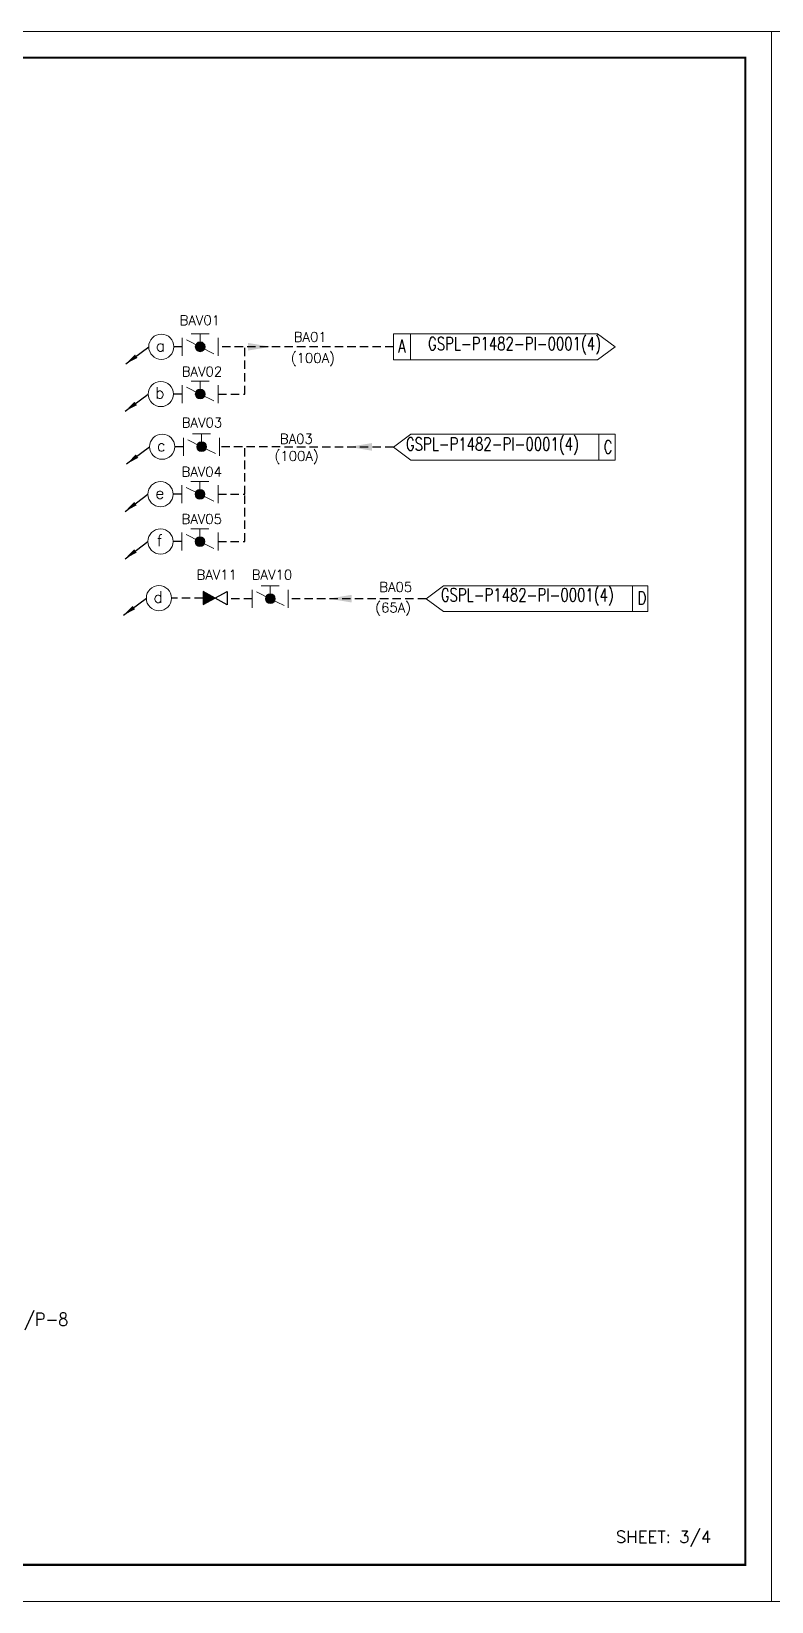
# Model space of a CAD drawing. Header units: millimetres. Extents: x 1638 to 3309, y -435 to 1865.
# Drawn here: x 2751.9 to 2891.9, y -434.9 to -137.9 of the extents above; entities that cross this region are included whole.
import ezdxf

# ---------------------------------------------------------------- set-up
doc = ezdxf.new("R2010")
doc.units = ezdxf.units.MM
doc.linetypes.add('DASHEDX2', pattern=[1.5, 1, -0.5])
doc.linetypes.add('HIDDEN', pattern=[9.525, 6.35, -3.175])
for name, color, linetype, lineweight in [('ballast', 1, 'HIDDEN', 25), ('NEW MODIF. TEXT', 1, 'Continuous', 13), ('Piping-Primary System', 8, 'Continuous', 15), ('R.B', 6, 'Continuous', 0), ('Template', 7, 'Continuous', 0), ('VALVES', 7, 'Continuous', 15)]:
    doc.layers.add(name, color=color, linetype=linetype, lineweight=lineweight)
doc.layers.add('Ballst existing', color=1, linetype='DASHEDX2')
doc.layers.add('TEXT', color=4, linetype='Continuous')
doc.styles.add('ROMANS', font='ROMANS.SHX')
doc.styles.add('SEDS_Romans', font='romans.shx')
doc.dimstyles.new('S1', dxfattribs={"dimtxt": 2, "dimasz": 2, "dimexe": 0.6, "dimexo": 0.7, "dimgap": 0.5, "dimtad": 1, "dimdec": 0, "dimtxsty": 'ROMANS', "dimcen": 0, "dimclrd": 1, "dimclre": 1, "dimclrt": 1, "dimadec": 0, "dimazin": 0, "dimtfac": 1, "dimtdec": 0, "dimtmove": 0, "dimatfit": 3, "dimfxl": 1, "dimlwd": -1, "dimlwe": -1, "dimarcsym": 1})

# ---------------------------------------------------------------- blocks, each defined once
blk = doc.blocks.new('Arrow ex')
at = {"layer": 'Ballst existing'}
blk.add_solid([(0, -0.59), (-3.53, 0), (0, 0.59)], dxfattribs=at)
blk.add_solid([(0, -0.59), (-3.53, 0), (0, 0.59)], dxfattribs=at)
blk = doc.blocks.new('BUT_VLV')
h = blk.add_hatch(color=1)
h.paths.add_polyline_path([(5038.49, -990.7, 0.116434), (5038.23, -989.63), (5036.09, -990.7), (5033.95, -991.77, 0.791418)])
h.paths.add_polyline_path([(5036.09, -990.7), (5038.23, -989.63, 0.284079), (5036.09, -988.3)])
h.paths.add_polyline_path([(5036.09, -988.3, 0.414214), (5033.7, -990.7, 0.116434), (5033.95, -991.77), (5036.09, -990.7)])
at = {"color": 1}
blk.add_circle((5036.09, -990.7), 2.4, dxfattribs=at)
at = {"layer": 'Piping-Primary System', "color": 1}
for p, q in [((5027.23, -986.27), (5027.23, -995.13)), ((5031.66, -984.4), (5040.52, -984.4)), ((5042.87, -987.31), (5036.09, -990.7)), ((5042.87, -987.31), (5036.09, -990.7)), ((5044.95, -986.27), (5044.95, -995.13)), ((5029.32, -994.08), (5036.09, -990.7)), ((5029.32, -994.08), (5036.09, -990.7))]:
    blk.add_line(p, q, dxfattribs=at)
blk.add_lwpolyline([(5036.09, -984.4), (5036.09, -990.7)], dxfattribs=at)
blk = doc.blocks.new('A$C72DB4BAD')
at = {"layer": 'TEXT'}
blk.add_leader([(-3.27, -2.97), (0, 0)], dimstyle='S1', override={"dimgap": 0.5, "dimtad": 0}, dxfattribs=at)
blk = doc.blocks.new('A$C2ADF06E2')
at = {"xscale": -1, "rotation": 259.0887627137698}
blk.add_blockref('A$C72DB4BAD', (0, 0), dxfattribs=at)
blk = doc.blocks.new('A$C4D90013A')
at = {"xscale": -1, "rotation": 259.0887627137698}
blk.add_blockref('A$C72DB4BAD', (0, 0), dxfattribs=at)
blk = doc.blocks.new('A$C4CA70C8D')
at = {"layer": 'ballast'}
blk.add_blockref('A$C2ADF06E2', (0, 0), dxfattribs=at)

msp = doc.modelspace()

# ---------------------------------------------------------------- hatches: boundary and pattern name
at = {"layer": 'ballast'}
h = msp.add_hatch(color=1, dxfattribs=at)
h.dxf.hatch_style = 1
h.paths.add_polyline_path([(2784.39, -246.28), (2786.71, -245.03), (2784.39, -243.74)])

# ---------------------------------------------------------------- linework, layer by layer
at = {"layer": 'ballast', "ltscale": 0.25}
for p, q in [((2780.43, -197.52), (2778.87, -197.52)), ((2784.77, -197.52), (2782.92, -197.52)), ((2784.77, -197.52), (2782.92, -197.52)), ((2796.71, -197.52), (2787.25, -197.52)), ((2792.3, -206.47), (2792.3, -197.52)), ((2820.4, -197.52), (2796.71, -197.52)), ((2780.43, -206.47), (2778.78, -206.46)), ((2787.25, -206.47), (2792.3, -206.47)), ((2780.69, -216.43), (2779.04, -216.43)), ((2785.02, -216.43), (2783.18, -216.43)), ((2785.02, -216.43), (2783.18, -216.43)), ((2785.02, -216.45), (2783.18, -216.44)), ((2820.4, -216.53), (2787.51, -216.45)), ((2792.26, -225.41), (2792.26, -216.47)), ((2780.39, -225.41), (2778.73, -225.41)), ((2787.21, -225.41), (2792.26, -225.41)), ((2792.26, -234.36), (2792.26, -225.41)), ((2780.39, -234.36), (2778.73, -234.36)), ((2787.21, -234.36), (2792.26, -234.36)), ((2784.33, -245.07), (2778.42, -245.05)), ((2793.68, -245.17), (2788.96, -245.17)), ((2826.57, -245.17), (2800.5, -245.17))]:
    msp.add_line(p, q, dxfattribs=at)
at = {"layer": 'ballast'}
msp.add_lwpolyline([(2784.39, -246.28), (2788.96, -243.81), (2788.96, -246.35), (2784.39, -243.81)], close=True, dxfattribs=at)
at = {"layer": 'NEW MODIF. TEXT', "color": 1, "ltscale": 10}
for p, q in [((2823.6, -199.97), (2823.6, -195.07)), ((2859.22, -218.98), (2859.22, -214.08)), ((2865.61, -247.62), (2865.61, -242.72))]:
    msp.add_line(p, q, dxfattribs=at)
for points in [[(2859.01, -199.97), (2820.4, -199.97), (2820.4, -195.07), (2859.01, -195.07), (2862.33, -197.52)], [(2823.71, -218.98), (2862.33, -218.98), (2862.33, -214.08), (2823.71, -214.08), (2820.4, -216.53)], [(2829.88, -247.62), (2868.49, -247.62), (2868.49, -242.72), (2829.88, -242.72), (2826.57, -245.17)]]:
    msp.add_lwpolyline(points, close=True, dxfattribs=at)
at = {"layer": 'R.B', "color": 1, "lineweight": 0}
for centre in [(2776.49, -197.52), (2776.4, -206.46), (2776.65, -216.43), (2776.35, -225.41), (2776.35, -234.36), (2776.04, -245.07)]:
    msp.add_circle(centre, 2.38, dxfattribs=at)
at = {"layer": 'Template', "ltscale": 30}
for points in [[(2474.74, -137.87), (2891.91, -137.87), (2891.91, -434.87), (2474.74, -434.87)], [(2474.74, -137.87), (2891.91, -137.87), (2891.91, -434.87), (2474.74, -434.87)], [(2891.91, -137.87), (3309.08, -137.87), (3309.08, -434.87), (2891.91, -434.87)]]:
    msp.add_lwpolyline(points, close=True, dxfattribs=at)
at = {"layer": 'Template', "const_width": 0.397}
msp.add_lwpolyline([(2886.96, -427.92), (2479.7, -427.92), (2479.7, -142.84), (2886.96, -142.84)], close=True, dxfattribs=at)

# ---------------------------------------------------------------- block references
at = {"xscale": -1.226135022971704, "yscale": 1.226135022971705, "zscale": 1.226135022971705, "rotation": 259.0887627137698}
msp.add_blockref('A$C72DB4BAD', (2774.27, -216.43), dxfattribs=at)
at = {"layer": 'ballast', "xscale": 1.226135022971705, "yscale": 1.226135022971705, "zscale": 1.226135022971705}
for name, p in [('A$C2ADF06E2', (2774.11, -197.52)), ('A$C2ADF06E2', (2774.01, -206.46)), ('A$C4D90013A', (2773.97, -225.41)), ('A$C4D90013A', (2773.97, -234.36)), ('A$C4CA70C8D', (2773.66, -245.07))]:
    msp.add_blockref(name, p, dxfattribs=at)
at = {"layer": 'ballast', "ltscale": 0.05, "yscale": 1.226135022971705, "zscale": 1.226135022971705, "rotation": 180}
for p, xscale in [((2792.86, -197.52), 1.226135022971705), ((2816.32, -216.46), -1.226135022971705), ((2812.47, -245.17), -1.226135022971705)]:
    msp.add_blockref('Arrow ex', p, dxfattribs=dict(at, xscale=xscale))
at = {"layer": 'VALVES', "xscale": -0.3850063972131152, "yscale": 0.3850063972131152, "zscale": 0.3850063972131152}
for p in [(4722.77, 183.9), (4722.77, 174.96), (4723.03, 164.99), (4722.73, 156.01), (4722.73, 147.06), (4736.02, 136.25)]:
    msp.add_blockref('BUT_VLV', p, dxfattribs=at)

# ---------------------------------------------------------------- texts
at = {"color": 8, "linetype": 'Continuous', "style": 'ROMANS', "width": 0.9}
msp.add_text('REFER DWG. No. C3806/P-8', height=2.4419, dxfattribs=at).set_placement((2715.29, -382.7))
at = {"layer": 'R.B', "color": 1, "lineweight": 0, "char_height": 2.17, "width": 8.684, "attachment_point": 5, "style": 'SEDS_Romans'}
for s, insert in [('a', (2776.33, -197.3)), ('b', (2776.23, -206.24)), ('c', (2776.49, -216.21)), ('e', (2776.19, -225.18)), ('f', (2776.19, -234.13)), ('d', (2775.88, -244.85))]:
    msp.add_mtext(s, dxfattribs=dict(at, insert=insert))
at = {"layer": 'TEXT', "color": 1, "ltscale": 30, "style": 'SEDS_Romans'}
msp.add_text('SHEET: 3/4', height=2.288, dxfattribs=at).set_placement((2862.46, -423.76))
at = {"layer": 'TEXT', "color": 1, "char_height": 1.839, "width": 9.3896, "attachment_point": 5, "style": 'SEDS_Romans'}
for s, insert in [('BAV01', (2783.78, -192.5)), ('BA01', (2804.66, -195.66)), ('(100A)', (2805.15, -199.94)), ('BAV02', (2784.18, -202.21)), ('BAV03', (2784.19, -211.86)), ('BA03', (2802.03, -214.93)), ('(100A)', (2802.08, -218.49)), ('BAV04', (2784.14, -221.16)), ('BAV05', (2784.14, -230.1)), ('BAV11', (2786.98, -240.64)), ('BAV10', (2797.43, -240.63)), ('BA05', (2820.83, -242.95)), ('(65A)', (2820.33, -247.15))]:
    msp.add_mtext(s, dxfattribs=dict(at, insert=insert))
at = {"layer": 'TEXT', "color": 1, "ltscale": 10, "char_height": 2.4523, "style": 'ROMANS'}
for s, width, heights, insert, attachment_point in [('{\\Fromans|c0;\\W0.75;GSPL-P1482-PI-0001(4)}', 26.8981, [3], (2859.64, -195.7), 3), ('{\\Fromans|c0;\\W0.75;A}', 2, [2.61], (2822.66, -196.16), 3), ('{\\Fromans|c0;\\W0.75;C}', 2, [2.61], (2861.81, -215.24), 3), ('{\\Fromans|c0;\\W0.75;D}', 2, [2.61], (2866.55, -243.81), 1)]:
    msp.add_mtext_dynamic_manual_height_columns(s, width=width, gutter_width=10, heights=heights, dxfattribs=dict(at, insert=insert, attachment_point=attachment_point))
at = {"layer": 'TEXT', "color": 1, "ltscale": 10}
note = msp.add_mtext_dynamic_manual_height_columns('{\\Fromans|c0;\\W0.75;GSPL-P1482-PI-0001(4)\\P}', width=26.8981, gutter_width=10, heights=[3, 0], dxfattribs=dict(at, insert=(2822.74, -214.69), char_height=2.4523, attachment_point=1, style='ROMANS'))
note = msp.add_mtext_dynamic_manual_height_columns('{\\Fromans|c0;\\W0.75;GSPL-P1482-PI-0001(4)\\P}', width=26.8981, gutter_width=10, heights=[3, 0], dxfattribs=dict(at, insert=(2829.34, -243.22), char_height=2.4523, attachment_point=1, style='ROMANS'))

doc.saveas('drawing.dxf')
